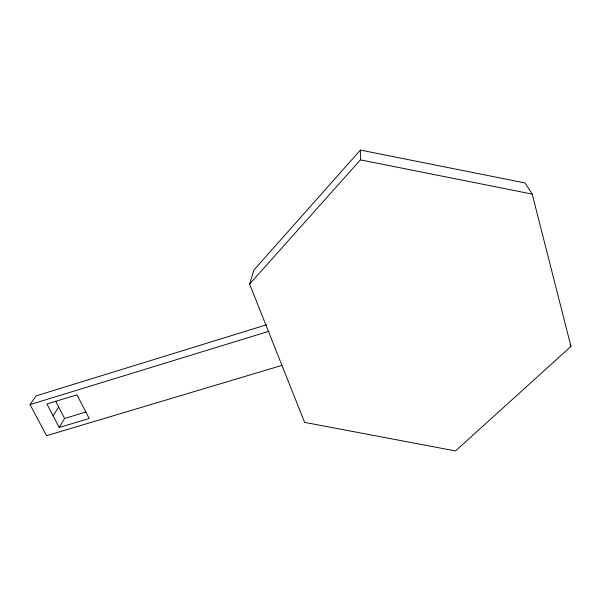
<?xml version="1.0" encoding="UTF-8"?>
<svg xmlns="http://www.w3.org/2000/svg" width="601" height="601" viewBox="0 0 601 601"><rect width="100%" height="100%" fill="white"/><g stroke="black" fill="none" stroke-linecap="round" stroke-linejoin="round"><path stroke-width="0.9" d="M249.625 284.078L253.96 270.007L360.412 150.062L525.064 182.952L532.208 194.108L570.95 346.424L455.505 450.938L304.617 422.375L249.625 284.078L360.427 159.858L360.412 150.062M59.183 427.484L89.196 418.484L76.958 394.834L46.931 404.022L59.183 427.484L64.592 418.454L86.056 411.985M53.091 415.817L58.643 406.952M281.809 365.423L46.562 435.71L30.05 404.601L36.045 395.901L266.453 324.825M30.05 404.601L269.271 331.181M360.427 159.858L532.208 194.108M55.638 401.137L64.592 418.454M570.131 344.786L570.95 346.424"/></g></svg>
